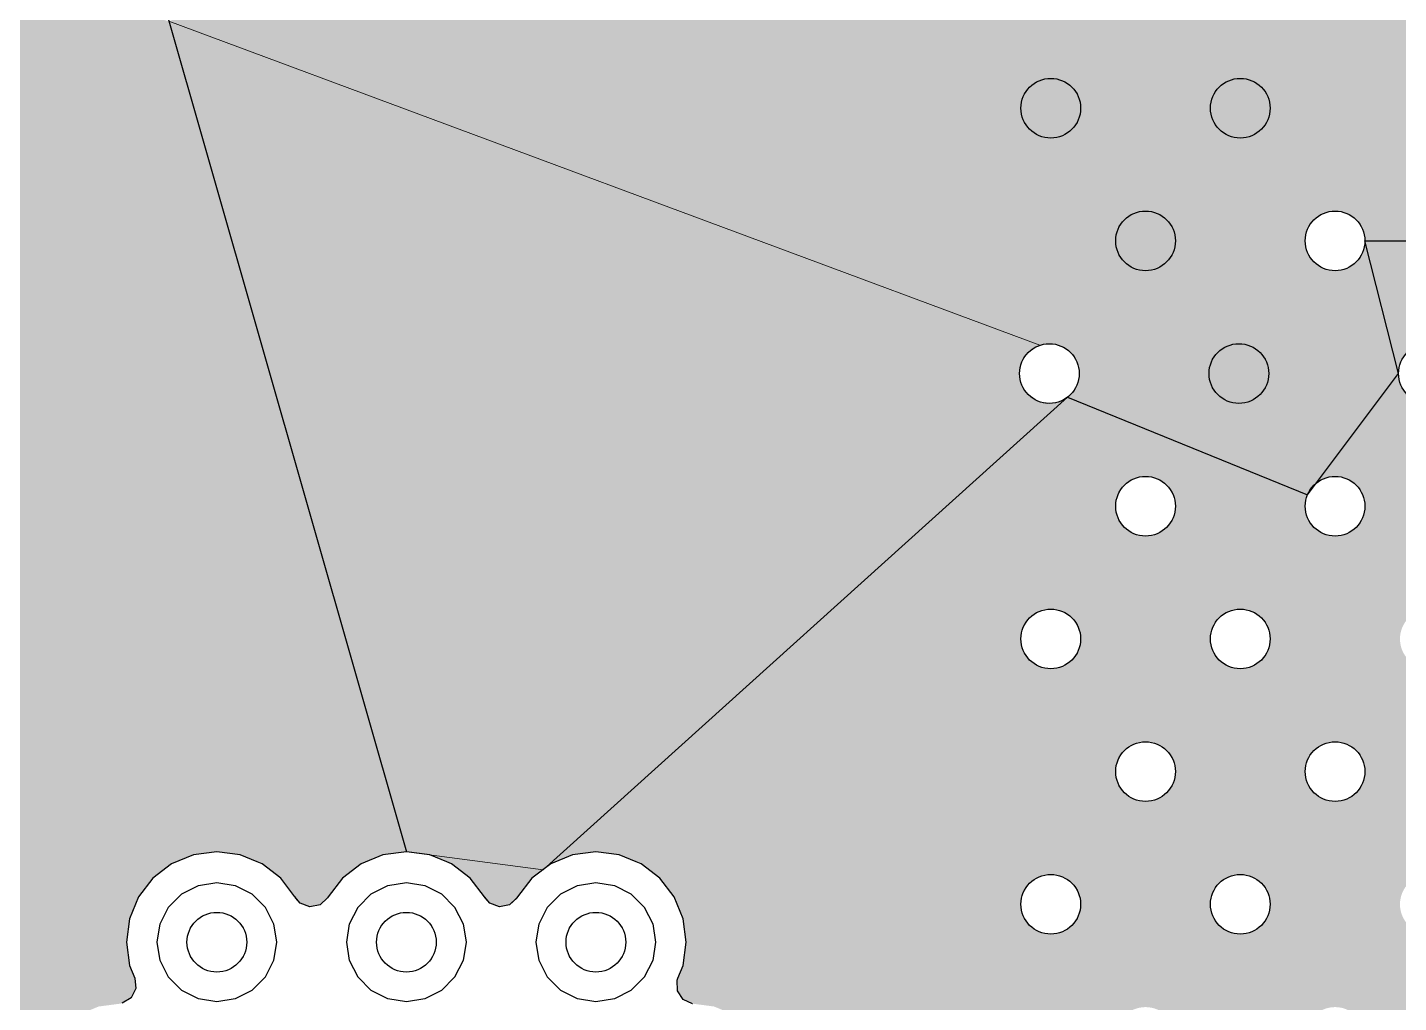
# Model space of a CAD drawing. Header units: millimetres. Extents: x -3894 to -3474, y -291 to 6.
# Drawn here: x -3724.11 to -3714.92, y -86.85 to -80.32 of the extents above; entities that cross this region are included whole.
import ezdxf

# ---------------------------------------------------------------- set-up
doc = ezdxf.new("R2010")
doc.units = ezdxf.units.MM
doc.layers.add('BLACK', color=7, linetype='Continuous')

msp = doc.modelspace()

# ---------------------------------------------------------------- hatches: boundary and pattern name
for points in [[(-3713.4709, -77.0018), (-3723.1597, -80.2787), (-3717.3246, -82.4503, -0.513303), (-3717.0605, -82.6398, -0.233167), (-3717.1388, -82.7985), (-3715.5314, -83.4533, -0.129297), (-3715.4703, -83.372), (-3714.9205, -82.6398), (-3715.1461, -81.7508, -1), (-3715.5461, -81.7508, -1), (-3715.1461, -81.7508), (-3714.2761, -81.7508, -1), (-3713.8761, -81.7508, -0.893821), (-3714.2711, -81.7952), (-3714.0985, -83.3301, -0.056066), (-3714.0538, -83.3301), (-3713.1296, -83.3301), (-3713.1296, -81.1762), (-3713.1301, -81.1659), (-3713.1553, -81.1007), (-3713.2037, -81.0376), (-3713.2642, -80.8916), (-3713.2848, -80.7348), (-3713.2642, -80.578), (-3713.2642, -80.578), (-3713.2037, -80.432), (-3713.1074, -80.3065), (-3712.982, -80.2103), (-3712.8359, -80.1498), (-3712.8359, -80.1498), (-3712.6791, -80.1291), (-3712.5224, -80.1498), (-3712.5224, -80.1498), (-3712.5224, -80.1498), (-3712.4493, -80.18), (-3711.371, -79.1017)], [(-3717.3246, -82.4503), (-3723.1597, -80.2787), (-3721.5691, -85.8441), (-3720.6534, -85.9647), (-3717.1388, -82.7985, -1.179303)], [(-3720.7274, -86.0215), (-3720.6534, -85.9647), (-3721.4124, -85.8648), (-3721.2982, -85.912), (-3721.2663, -85.9253), (-3721.1409, -86.0215), (-3721.0455, -86.1458), (-3721.0327, -86.1625), (-3721.0108, -86.1878), (-3720.9459, -86.2137), (-3720.8773, -86.2005), (-3720.8305, -86.1559)]]:
    msp.add_hatch(color=256).paths.add_polyline_path(points)
h = msp.add_hatch(color=256)
h.paths.add_polyline_path([(-3723.1597, -80.2787), (-3732.3169, -78.2421), (-3732.4423, -78.3383), (-3732.5884, -78.3988), (-3732.6672, -78.4092), (-3732.6774, -78.411), (-3732.7387, -78.4445), (-3734.1195, -79.8253), (-3734.2223, -79.8846), (-3734.2223, -79.8846), (-3734.2465, -79.8911), (-3732.0859, -88.435), (-3732.0129, -88.4048), (-3732.0129, -88.4048), (-3731.8561, -88.3841), (-3731.6994, -88.4048), (-3731.6994, -88.4048), (-3731.5852, -88.452), (-3731.5533, -88.4653), (-3731.4279, -88.5615), (-3731.3316, -88.687), (-3731.2711, -88.833), (-3731.2711, -88.833), (-3731.2513, -88.9834), (-3724.0695, -89.7032), (-3724.0798, -89.6248), (-3724.0592, -89.468), (-3724.0592, -89.468), (-3723.9987, -89.322), (-3723.9024, -89.1965), (-3723.777, -89.1003), (-3723.6309, -89.0398), (-3723.4874, -89.0209), (-3723.4729, -89.0181), (-3723.4128, -88.9824), (-3723.3816, -88.9199), (-3723.389, -88.8505), (-3723.4242, -88.7656), (-3723.4448, -88.6088), (-3723.4242, -88.452), (-3723.4242, -88.452), (-3723.3637, -88.306), (-3723.3334, -88.2665), (-3723.3282, -88.2592), (-3723.3078, -88.1924), (-3723.3266, -88.1252), (-3723.3789, -88.0788), (-3723.4479, -88.068), (-3723.4741, -88.0715), (-3723.6309, -88.0508), (-3723.777, -87.9903), (-3723.9024, -87.8941), (-3723.9987, -87.7686), (-3724.0592, -87.6226), (-3724.0592, -87.6226), (-3724.0798, -87.4658), (-3724.0592, -87.309), (-3724.0592, -87.309), (-3723.9987, -87.163), (-3723.9024, -87.0375), (-3723.777, -86.9413), (-3723.6309, -86.8808), (-3723.4874, -86.8619), (-3723.4729, -86.8591), (-3723.4128, -86.8234), (-3723.3816, -86.7609), (-3723.389, -86.6915), (-3723.4242, -86.6066), (-3723.4448, -86.4498), (-3723.4242, -86.293), (-3723.4242, -86.293), (-3723.3637, -86.147), (-3723.2674, -86.0215), (-3723.142, -85.9253), (-3722.9959, -85.8648), (-3722.9959, -85.8648), (-3722.8391, -85.8441), (-3722.6824, -85.8648), (-3722.6824, -85.8648), (-3722.5682, -85.912), (-3722.5363, -85.9253), (-3722.4109, -86.0215), (-3722.3155, -86.1458), (-3722.3027, -86.1625), (-3722.2808, -86.1878), (-3722.2159, -86.2137), (-3722.1473, -86.2005), (-3722.1005, -86.1559), (-3721.9974, -86.0215), (-3721.872, -85.9253), (-3721.7259, -85.8648), (-3721.7259, -85.8648), (-3721.5691, -85.8441)])
h.paths.add_polyline_path([(-3730.0051, -82.6398, -1), (-3730.4051, -82.6398, -1)], flags=16)
h.paths.add_polyline_path([(-3730.4051, -80.8618, -1), (-3730.0051, -80.8618, -1)], flags=16)
h.paths.add_polyline_path([(-3729.7701, -81.7508, -1), (-3729.3701, -81.7508, -1)], flags=16)
h.paths.add_polyline_path([(-3729.3701, -83.5288, -1), (-3729.7701, -83.5288, -1)], flags=16)
h.paths.add_polyline_path([(-3730.0051, -84.4178, -1), (-3730.4051, -84.4178, -1)], flags=16)
h.paths.add_polyline_path([(-3728.7351, -82.6398, -1), (-3729.1351, -82.6398, -1)], flags=16)
h.paths.add_polyline_path([(-3730.6101, -85.3028, -1), (-3731.0101, -85.3028, -1)], flags=16)
h.paths.add_polyline_path([(-3729.1351, -80.8618, -1), (-3728.7351, -80.8618, -1)], flags=16)
h.paths.add_polyline_path([(-3729.7701, -79.9728, -1), (-3729.3701, -79.9728, -1)], flags=16)
h.paths.add_polyline_path([(-3728.7351, -84.4178, -1), (-3729.1351, -84.4178, -1)], flags=16)
h.paths.add_polyline_path([(-3728.5001, -81.7508, -1), (-3728.1001, -81.7508, -1)], flags=16)
h.paths.add_polyline_path([(-3728.1001, -83.5288, -1), (-3728.5001, -83.5288, -1)], flags=16)
h.paths.add_polyline_path([(-3729.3701, -85.3068, -1), (-3729.7701, -85.3068, -1)], flags=16)
h.paths.add_polyline_path([(-3727.4651, -82.6398, -1), (-3727.8651, -82.6398, -1)], flags=16)
h.paths.add_polyline_path([(-3730.0101, -86.2028, -1), (-3730.4101, -86.2028, -1)], flags=16)
h.paths.add_polyline_path([(-3728.5001, -79.9728, -1), (-3728.1001, -79.9728, -1)], flags=16)
h.paths.add_polyline_path([(-3727.8651, -80.8618, -1), (-3727.4651, -80.8618, -1)], flags=16)
h.paths.add_polyline_path([(-3728.1001, -85.3068, -1), (-3728.5001, -85.3068, -1)], flags=16)
h.paths.add_polyline_path([(-3727.4651, -84.4178, -1), (-3727.8651, -84.4178, -1)], flags=16)
h.paths.add_polyline_path([(-3727.2301, -81.7508, -1), (-3726.8301, -81.7508, -1)], flags=16)
h.paths.add_polyline_path([(-3728.7351, -86.1958, -1), (-3729.1351, -86.1958, -1)], flags=16)
h.paths.add_polyline_path([(-3726.8301, -83.5288, -1), (-3727.2301, -83.5288, -1)], flags=16)
h.paths.add_polyline_path([(-3727.2301, -79.9728, -1), (-3726.8301, -79.9728, -1)], flags=16)
h.paths.add_polyline_path([(-3726.1951, -82.6398, -1), (-3726.5951, -82.6398, -1)], flags=16)
h.paths.add_polyline_path([(-3729.3701, -87.2118, -1), (-3729.7701, -87.2118, -1)], flags=16)
h.paths.add_polyline_path([(-3726.8301, -85.3068, -1), (-3727.2301, -85.3068, -1)], flags=16)
h.paths.add_polyline_path([(-3726.5951, -80.8618, -1), (-3726.1951, -80.8618, -1)], flags=16)
h.paths.add_polyline_path([(-3727.4651, -86.1958, -1), (-3727.8651, -86.1958, -1)], flags=16)
h.paths.add_polyline_path([(-3726.1951, -84.4178, -1), (-3726.5951, -84.4178, -1)], flags=16)
h.paths.add_polyline_path([(-3726.1951, -86.1958, -1), (-3726.5951, -86.1958, -1)], flags=16)
h.paths.add_polyline_path([(-3726.8301, -87.0848, -1), (-3727.2301, -87.0848, -1)], flags=16)
h.paths.add_polyline_path([(-3727.4651, -87.9738, -1), (-3727.8651, -87.9738, -1)], flags=16)
h.paths.add_polyline_path([(-3726.1951, -87.9738, -1), (-3726.5951, -87.9738, -1)], flags=16)
h = msp.add_hatch(color=256)
h.paths.add_polyline_path([(-3713.0396, -85.4564), (-3713.0989, -85.3537), (-3713.1094, -85.3147), (-3713.1296, -85.2742), (-3713.1296, -83.3301), (-3714.0538, -83.3301, -0.381773), (-3713.8761, -83.5288, -1), (-3714.2761, -83.5288, -0.381773), (-3714.0985, -83.3301), (-3714.2711, -81.7952, -0.056066), (-3714.2761, -81.7508), (-3715.1461, -81.7508), (-3714.9205, -82.6398, -1), (-3714.5205, -82.6398, -1), (-3714.9205, -82.6398), (-3715.4703, -83.372, -0.627083), (-3715.1461, -83.5288, -1), (-3715.5461, -83.5288, -0.097022), (-3715.5314, -83.4533), (-3717.1388, -82.7985), (-3720.6534, -85.9647), (-3720.602, -85.9253), (-3720.4559, -85.8648), (-3720.4559, -85.8648), (-3720.2991, -85.8441), (-3720.1424, -85.8648), (-3720.1424, -85.8648), (-3720.0282, -85.912), (-3719.9963, -85.9253), (-3719.8709, -86.0215), (-3719.7746, -86.147), (-3719.7141, -86.293), (-3719.6935, -86.4498), (-3719.7141, -86.6066), (-3719.7493, -86.6915), (-3719.7541, -86.7054), (-3719.7533, -86.7753), (-3719.7148, -86.8336), (-3719.6509, -86.8619), (-3719.5074, -86.8808), (-3719.5074, -86.8808), (-3719.3913, -86.9289), (-3719.3613, -86.9413), (-3719.2359, -87.0375), (-3719.1396, -87.163), (-3719.0791, -87.309), (-3719.0791, -87.309), (-3719.059, -87.4615), (-3719.0585, -87.4658), (-3719.0791, -87.6226), (-3719.1396, -87.7686), (-3719.2359, -87.8941), (-3719.3613, -87.9903), (-3719.5074, -88.0508), (-3719.6641, -88.0715), (-3719.6904, -88.068), (-3719.6992, -88.0672), (-3719.7673, -88.0829), (-3719.8161, -88.1328), (-3719.8301, -88.2013), (-3719.8049, -88.2665), (-3719.7746, -88.306), (-3719.7141, -88.452), (-3719.6935, -88.6088), (-3719.7141, -88.7656), (-3719.7493, -88.8505), (-3719.7541, -88.8644), (-3719.7533, -88.9343), (-3719.7148, -88.9926), (-3719.6509, -89.0209), (-3719.5074, -89.0398), (-3719.5074, -89.0398), (-3719.3913, -89.0879), (-3719.3613, -89.1003), (-3719.2359, -89.1965), (-3719.1396, -89.322), (-3719.0791, -89.468), (-3719.059, -89.6205), (-3719.0585, -89.6248), (-3719.0791, -89.7816), (-3708.4531, -90.0186), (-3708.5108, -89.9853)])
h.paths.add_polyline_path([(-3713.2411, -87.9738, -1), (-3713.6411, -87.9738, -1)], flags=16)
h.paths.add_polyline_path([(-3713.8761, -87.0848, -1), (-3714.2761, -87.0848, -1)], flags=16)
h.paths.add_polyline_path([(-3714.9111, -86.1958, -1), (-3714.5111, -86.1958, -1)], flags=16)
h.paths.add_polyline_path([(-3714.5111, -87.9738, -1), (-3714.9111, -87.9738, -1)], flags=16)
h.paths.add_polyline_path([(-3714.2761, -85.3068, -1), (-3713.8761, -85.3068, -1)], flags=16)
h.paths.add_polyline_path([(-3715.5461, -87.0848, -1), (-3715.1461, -87.0848, -1)], flags=16)
h.paths.add_polyline_path([(-3715.5461, -85.3068, -1), (-3715.1461, -85.3068, -1)], flags=16)
h.paths.add_polyline_path([(-3714.9111, -84.4178, -1), (-3714.5111, -84.4178, -1)], flags=16)
h.paths.add_polyline_path([(-3716.1811, -86.1958, -1), (-3715.7811, -86.1958, -1)], flags=16)
h.paths.add_polyline_path([(-3715.7811, -87.9738, -1), (-3716.1811, -87.9738, -1)], flags=16)
h.paths.add_polyline_path([(-3716.8161, -87.0848, -1), (-3716.4161, -87.0848, -1)], flags=16)
h.paths.add_polyline_path([(-3716.1811, -84.4178, -1), (-3715.7811, -84.4178, -1)], flags=16)
h.paths.add_polyline_path([(-3716.8161, -85.3068, -1), (-3716.4161, -85.3068, -1)], flags=16)
h.paths.add_polyline_path([(-3717.4511, -86.1958, -1), (-3717.0511, -86.1958, -1)], flags=16)
h.paths.add_polyline_path([(-3717.0511, -87.9738, -1), (-3717.4511, -87.9738, -1)], flags=16)
h.paths.add_polyline_path([(-3717.4511, -84.4178, -1), (-3717.0511, -84.4178, -1)], flags=16)
h.paths.add_polyline_path([(-3716.8161, -83.5288, -1), (-3716.4161, -83.5288, -1)], flags=16)

# ---------------------------------------------------------------- linework, layer by layer
for p, q in [((-3724.7502, -74.7133), (-3721.5691, -85.8441)), ((-3714.9205, -82.6398), (-3715.1461, -81.7508)), ((-3715.1461, -81.7508), (-3714.2761, -81.7508)), ((-3715.5314, -83.4533), (-3714.9205, -82.6398)), ((-3717.1388, -82.7985), (-3715.5314, -83.4533))]:
    msp.add_line(p, q)
at = {"color": 7, "lineweight": 0}
for p, q in [((-3717.3246, -82.4503), (-3723.1597, -80.2787)), ((-3723.1597, -80.2787), (-3721.5691, -85.8441)), ((-3720.6534, -85.9647), (-3717.1388, -82.7985)), ((-3723.142, -85.9253), (-3722.9959, -85.8648)), ((-3722.9959, -85.8648), (-3722.8391, -85.8441)), ((-3722.9959, -85.8648), (-3722.9959, -85.8648)), ((-3722.8391, -85.8441), (-3722.6824, -85.8648)), ((-3722.6824, -85.8648), (-3722.6824, -85.8648)), ((-3722.6824, -85.8648), (-3722.5682, -85.912)), ((-3721.872, -85.9253), (-3721.7259, -85.8648)), ((-3721.7259, -85.8648), (-3721.5691, -85.8441)), ((-3721.7259, -85.8648), (-3721.7259, -85.8648)), ((-3721.5691, -85.8441), (-3721.4124, -85.8648)), ((-3721.5691, -85.8441), (-3720.6534, -85.9647)), ((-3721.4124, -85.8648), (-3721.4124, -85.8648)), ((-3721.4124, -85.8648), (-3721.2982, -85.912)), ((-3720.602, -85.9253), (-3720.4559, -85.8648)), ((-3720.4559, -85.8648), (-3720.2991, -85.8441)), ((-3720.4559, -85.8648), (-3720.4559, -85.8648)), ((-3720.2991, -85.8441), (-3720.1424, -85.8648)), ((-3720.1424, -85.8648), (-3720.1424, -85.8648)), ((-3720.1424, -85.8648), (-3720.0282, -85.912)), ((-3723.2674, -86.0215), (-3723.142, -85.9253)), ((-3722.5682, -85.912), (-3722.5363, -85.9253)), ((-3722.5363, -85.9253), (-3722.4109, -86.0215)), ((-3721.9974, -86.0215), (-3721.872, -85.9253)), ((-3721.2982, -85.912), (-3721.2663, -85.9253)), ((-3721.2663, -85.9253), (-3721.1409, -86.0215)), ((-3720.7274, -86.0215), (-3720.602, -85.9253)), ((-3720.0282, -85.912), (-3719.9963, -85.9253)), ((-3719.9963, -85.9253), (-3719.8709, -86.0215)), ((-3723.3637, -86.147), (-3723.2674, -86.0215)), ((-3723.0743, -86.1262), (-3722.9628, -86.0694)), ((-3722.9628, -86.0694), (-3722.8391, -86.0498)), ((-3722.8391, -86.0498), (-3722.7155, -86.0694)), ((-3722.7155, -86.0694), (-3722.604, -86.1262)), ((-3722.4109, -86.0215), (-3722.3155, -86.1458)), ((-3722.1005, -86.1559), (-3721.9974, -86.0215)), ((-3721.8043, -86.1262), (-3721.6928, -86.0694)), ((-3721.6928, -86.0694), (-3721.5691, -86.0498)), ((-3721.5691, -86.0498), (-3721.4455, -86.0694)), ((-3721.4455, -86.0694), (-3721.334, -86.1262)), ((-3721.1409, -86.0215), (-3721.0455, -86.1458)), ((-3720.8305, -86.1559), (-3720.7274, -86.0215)), ((-3720.5343, -86.1262), (-3720.4228, -86.0694)), ((-3720.4228, -86.0694), (-3720.2991, -86.0498)), ((-3720.2991, -86.0498), (-3720.1755, -86.0694)), ((-3720.1755, -86.0694), (-3720.064, -86.1262)), ((-3719.8709, -86.0215), (-3719.7746, -86.147)), ((-3723.4242, -86.293), (-3723.3637, -86.147)), ((-3723.1628, -86.2147), (-3723.0743, -86.1262)), ((-3722.604, -86.1262), (-3722.5155, -86.2147)), ((-3722.3155, -86.1458), (-3722.3027, -86.1625)), ((-3722.3027, -86.1625), (-3722.2808, -86.1878)), ((-3722.1473, -86.2005), (-3722.1005, -86.1559)), ((-3721.8928, -86.2147), (-3721.8043, -86.1262)), ((-3721.334, -86.1262), (-3721.2455, -86.2147)), ((-3721.0455, -86.1458), (-3721.0327, -86.1625)), ((-3721.0327, -86.1625), (-3721.0108, -86.1878)), ((-3720.8773, -86.2005), (-3720.8305, -86.1559)), ((-3720.6228, -86.2147), (-3720.5343, -86.1262)), ((-3720.064, -86.1262), (-3719.9755, -86.2147)), ((-3719.7746, -86.147), (-3719.7141, -86.293)), ((-3723.2196, -86.3262), (-3723.1628, -86.2147)), ((-3722.5155, -86.2147), (-3722.4587, -86.3262)), ((-3722.2808, -86.1878), (-3722.2159, -86.2137)), ((-3722.2159, -86.2137), (-3722.1473, -86.2005)), ((-3721.9496, -86.3262), (-3721.8928, -86.2147)), ((-3721.2455, -86.2147), (-3721.1887, -86.3262)), ((-3721.0108, -86.1878), (-3720.9459, -86.2137)), ((-3720.9459, -86.2137), (-3720.8773, -86.2005)), ((-3720.6796, -86.3262), (-3720.6228, -86.2147)), ((-3719.9755, -86.2147), (-3719.9187, -86.3262)), ((-3723.4448, -86.4498), (-3723.4242, -86.293)), ((-3723.4242, -86.293), (-3723.4242, -86.293)), ((-3723.2391, -86.4498), (-3723.2196, -86.3262)), ((-3722.4587, -86.3262), (-3722.4391, -86.4498)), ((-3721.9691, -86.4498), (-3721.9496, -86.3262)), ((-3721.1887, -86.3262), (-3721.1691, -86.4498)), ((-3720.6991, -86.4498), (-3720.6796, -86.3262)), ((-3719.9187, -86.3262), (-3719.8991, -86.4498)), ((-3719.7141, -86.293), (-3719.6935, -86.4498)), ((-3723.4242, -86.6066), (-3723.4448, -86.4498)), ((-3723.2196, -86.5734), (-3723.2391, -86.4498)), ((-3722.4391, -86.4498), (-3722.4587, -86.5734)), ((-3721.9496, -86.5734), (-3721.9691, -86.4498)), ((-3721.1691, -86.4498), (-3721.1887, -86.5734)), ((-3720.6796, -86.5734), (-3720.6991, -86.4498)), ((-3719.8991, -86.4498), (-3719.9187, -86.5734)), ((-3719.6935, -86.4498), (-3719.7141, -86.6066)), ((-3723.389, -86.6915), (-3723.4242, -86.6066)), ((-3723.1628, -86.6849), (-3723.2196, -86.5734)), ((-3722.4587, -86.5734), (-3722.5155, -86.6849)), ((-3721.8928, -86.6849), (-3721.9496, -86.5734)), ((-3721.1887, -86.5734), (-3721.2455, -86.6849)), ((-3720.6228, -86.6849), (-3720.6796, -86.5734)), ((-3719.9187, -86.5734), (-3719.9755, -86.6849)), ((-3719.7141, -86.6066), (-3719.7493, -86.6915)), ((-3723.3816, -86.7609), (-3723.389, -86.6915)), ((-3723.0743, -86.7734), (-3723.1628, -86.6849)), ((-3722.5155, -86.6849), (-3722.604, -86.7734)), ((-3721.8043, -86.7734), (-3721.8928, -86.6849)), ((-3721.2455, -86.6849), (-3721.334, -86.7734)), ((-3720.5343, -86.7734), (-3720.6228, -86.6849)), ((-3719.9755, -86.6849), (-3720.064, -86.7734)), ((-3719.7493, -86.6915), (-3719.7541, -86.7054)), ((-3719.7541, -86.7054), (-3719.7533, -86.7753)), ((-3723.4729, -86.8591), (-3723.4128, -86.8234)), ((-3723.4128, -86.8234), (-3723.3816, -86.7609)), ((-3722.9628, -86.8302), (-3723.0743, -86.7734)), ((-3722.604, -86.7734), (-3722.7155, -86.8302)), ((-3721.6928, -86.8302), (-3721.8043, -86.7734)), ((-3721.334, -86.7734), (-3721.4455, -86.8302)), ((-3720.4228, -86.8302), (-3720.5343, -86.7734)), ((-3720.064, -86.7734), (-3720.1755, -86.8302)), ((-3719.7533, -86.7753), (-3719.7148, -86.8336)), ((-3722.8391, -86.8498), (-3722.9628, -86.8302)), ((-3722.7155, -86.8302), (-3722.8391, -86.8498)), ((-3721.5691, -86.8498), (-3721.6928, -86.8302)), ((-3721.4455, -86.8302), (-3721.5691, -86.8498)), ((-3720.2991, -86.8498), (-3720.4228, -86.8302)), ((-3720.1755, -86.8302), (-3720.2991, -86.8498)), ((-3719.7148, -86.8336), (-3719.6509, -86.8619))]:
    msp.add_line(p, q, dxfattribs=at)
for centre, radius, start, end in [((-3722.3596, -86.2771), 33.5, 360, 180), ((-3717.2511, -80.8618), 0.2, 0, 180), ((-3715.9811, -80.8618), 0.2, 0, 180), ((-3717.2511, -80.8618), 0.2, 180, 0), ((-3715.9811, -80.8618), 0.2, 180, 0), ((-3716.6161, -81.7508), 0.2, 0, 180), ((-3715.3461, -81.7508), 0.2, 0, 180), ((-3716.6161, -81.7508), 0.2, 180, 0), ((-3715.3461, -81.7508), 0.2, 180, 0), ((-3717.2605, -82.6398), 0.2, 0, 180), ((-3717.2605, -82.6398), 0.2, 108.68624, 307.49999), ((-3715.9905, -82.6398), 0.2, 0, 180), ((-3714.7205, -82.6398), 0.2, 0, 180), ((-3717.2605, -82.6398), 0.2, 180, 0), ((-3715.9905, -82.6398), 0.2, 180, 0), ((-3714.7205, -82.6398), 0.2, 180, 0), ((-3716.6161, -83.5288), 0.2, 0, 180), ((-3715.3461, -83.5288), 0.2, 0, 180), ((-3716.6161, -83.5288), 0.2, 180, 0), ((-3715.3461, -83.5288), 0.2, 180, 0), ((-3717.2511, -84.4178), 0.2, 0, 180), ((-3715.9811, -84.4178), 0.2, 0, 180), ((-3717.2511, -84.4178), 0.2, 180, 0), ((-3715.9811, -84.4178), 0.2, 180, 0), ((-3716.6161, -85.3068), 0.2, 0, 180), ((-3715.3461, -85.3068), 0.2, 0, 180), ((-3716.6161, -85.3068), 0.2, 180, 0), ((-3715.3461, -85.3068), 0.2, 180, 0), ((-3717.2511, -86.1958), 0.2, 0, 180), ((-3715.9811, -86.1958), 0.2, 0, 180), ((-3722.8391, -86.4498), 0.2, 0, 180), ((-3721.5691, -86.4498), 0.2, 0, 180), ((-3720.2991, -86.4498), 0.2, 0, 180), ((-3717.2511, -86.1958), 0.2, 180, 0), ((-3715.9811, -86.1958), 0.2, 180, 0), ((-3722.8391, -86.4498), 0.2, 180, 0), ((-3721.5691, -86.4498), 0.2, 180, 0), ((-3720.2991, -86.4498), 0.2, 180, 0)]:
    msp.add_arc(centre, radius, start, end, dxfattribs=at)
at = {"layer": 'BLACK', "linetype": 'Continuous'}
for p, q in [((-3722.9959, -85.8648), (-3723.142, -85.9253)), ((-3722.8391, -85.8441), (-3722.9959, -85.8648)), ((-3722.9959, -85.8648), (-3722.9959, -85.8648)), ((-3722.6824, -85.8648), (-3722.8391, -85.8441)), ((-3722.8391, -85.8441), (-3722.8391, -85.8441)), ((-3722.5682, -85.912), (-3722.6824, -85.8648)), ((-3722.6824, -85.8648), (-3722.6824, -85.8648)), ((-3721.7259, -85.8648), (-3721.872, -85.9253)), ((-3721.5691, -85.8441), (-3721.7259, -85.8648)), ((-3721.7259, -85.8648), (-3721.7259, -85.8648)), ((-3721.4124, -85.8648), (-3721.5691, -85.8441)), ((-3721.5691, -85.8441), (-3721.5691, -85.8441)), ((-3721.2982, -85.912), (-3721.4124, -85.8648)), ((-3721.4124, -85.8648), (-3721.4124, -85.8648)), ((-3720.4559, -85.8648), (-3720.602, -85.9253)), ((-3720.2991, -85.8441), (-3720.4559, -85.8648)), ((-3720.4559, -85.8648), (-3720.4559, -85.8648)), ((-3720.1424, -85.8648), (-3720.2991, -85.8441)), ((-3720.2991, -85.8441), (-3720.2991, -85.8441)), ((-3720.0282, -85.912), (-3720.1424, -85.8648)), ((-3720.1424, -85.8648), (-3720.1424, -85.8648)), ((-3723.142, -85.9253), (-3723.2674, -86.0215)), ((-3722.5363, -85.9253), (-3722.5682, -85.912)), ((-3722.4109, -86.0215), (-3722.5363, -85.9253)), ((-3721.872, -85.9253), (-3721.9974, -86.0215)), ((-3721.2663, -85.9253), (-3721.2982, -85.912)), ((-3721.1409, -86.0215), (-3721.2663, -85.9253)), ((-3720.602, -85.9253), (-3720.7274, -86.0215)), ((-3719.9963, -85.9253), (-3720.0282, -85.912)), ((-3719.8709, -86.0215), (-3719.9963, -85.9253)), ((-3723.2674, -86.0215), (-3723.3637, -86.147)), ((-3723.0743, -86.1262), (-3722.9628, -86.0694)), ((-3722.9628, -86.0694), (-3722.8391, -86.0498)), ((-3722.8391, -86.0498), (-3722.7155, -86.0694)), ((-3722.7155, -86.0694), (-3722.604, -86.1262)), ((-3722.3155, -86.1458), (-3722.4109, -86.0215)), ((-3721.9974, -86.0215), (-3722.0937, -86.147)), ((-3721.8043, -86.1262), (-3721.6928, -86.0694)), ((-3721.6928, -86.0694), (-3721.5691, -86.0498)), ((-3721.5691, -86.0498), (-3721.4455, -86.0694)), ((-3721.4455, -86.0694), (-3721.334, -86.1262)), ((-3721.0455, -86.1458), (-3721.1409, -86.0215)), ((-3720.7274, -86.0215), (-3720.8237, -86.147)), ((-3720.5343, -86.1262), (-3720.4228, -86.0694)), ((-3720.4228, -86.0694), (-3720.2991, -86.0498)), ((-3720.2991, -86.0498), (-3720.1755, -86.0694)), ((-3720.1755, -86.0694), (-3720.064, -86.1262)), ((-3719.7746, -86.147), (-3719.8709, -86.0215)), ((-3723.3637, -86.147), (-3723.4242, -86.293)), ((-3723.1628, -86.2147), (-3723.0743, -86.1262)), ((-3722.604, -86.1262), (-3722.5155, -86.2147)), ((-3722.3146, -86.147), (-3722.3155, -86.1458)), ((-3722.3115, -86.1523), (-3722.3146, -86.147)), ((-3722.2808, -86.1878), (-3722.3115, -86.1523)), ((-3722.0968, -86.1523), (-3722.1473, -86.2005)), ((-3722.0937, -86.147), (-3722.0968, -86.1523)), ((-3721.8928, -86.2147), (-3721.8043, -86.1262)), ((-3721.334, -86.1262), (-3721.2455, -86.2147)), ((-3721.0446, -86.147), (-3721.0455, -86.1458)), ((-3721.0415, -86.1523), (-3721.0446, -86.147)), ((-3721.0108, -86.1878), (-3721.0415, -86.1523)), ((-3720.8268, -86.1523), (-3720.8773, -86.2005)), ((-3720.8237, -86.147), (-3720.8268, -86.1523)), ((-3720.6228, -86.2147), (-3720.5343, -86.1262)), ((-3720.064, -86.1262), (-3719.9755, -86.2147)), ((-3719.7141, -86.293), (-3719.7746, -86.147)), ((-3723.2196, -86.3262), (-3723.1628, -86.2147)), ((-3722.5155, -86.2147), (-3722.4587, -86.3262)), ((-3722.2159, -86.2137), (-3722.2808, -86.1878)), ((-3722.1473, -86.2005), (-3722.2159, -86.2137)), ((-3721.9496, -86.3262), (-3721.8928, -86.2147)), ((-3721.2455, -86.2147), (-3721.1887, -86.3262)), ((-3720.9459, -86.2137), (-3721.0108, -86.1878)), ((-3720.8773, -86.2005), (-3720.9459, -86.2137)), ((-3720.6796, -86.3262), (-3720.6228, -86.2147)), ((-3719.9755, -86.2147), (-3719.9187, -86.3262)), ((-3723.4242, -86.293), (-3723.4448, -86.4498)), ((-3723.4242, -86.293), (-3723.4242, -86.293)), ((-3723.2391, -86.4498), (-3723.2196, -86.3262)), ((-3722.4587, -86.3262), (-3722.4391, -86.4498)), ((-3721.9691, -86.4498), (-3721.9496, -86.3262)), ((-3721.1887, -86.3262), (-3721.1691, -86.4498)), ((-3720.6991, -86.4498), (-3720.6796, -86.3262)), ((-3719.9187, -86.3262), (-3719.8991, -86.4498)), ((-3719.6935, -86.4498), (-3719.7141, -86.293)), ((-3723.4448, -86.4498), (-3723.4448, -86.4498)), ((-3723.4448, -86.4498), (-3723.4242, -86.6066)), ((-3723.2196, -86.5734), (-3723.2391, -86.4498)), ((-3722.4391, -86.4498), (-3722.4587, -86.5734)), ((-3721.9496, -86.5734), (-3721.9691, -86.4498)), ((-3721.1691, -86.4498), (-3721.1887, -86.5734)), ((-3720.6796, -86.5734), (-3720.6991, -86.4498)), ((-3719.8991, -86.4498), (-3719.9187, -86.5734)), ((-3719.7141, -86.6066), (-3719.6935, -86.4498)), ((-3723.4242, -86.6066), (-3723.4242, -86.6066)), ((-3723.4242, -86.6066), (-3723.389, -86.6915)), ((-3723.1628, -86.6849), (-3723.2196, -86.5734)), ((-3722.4587, -86.5734), (-3722.5155, -86.6849)), ((-3721.8928, -86.6849), (-3721.9496, -86.5734)), ((-3721.1887, -86.5734), (-3721.2455, -86.6849)), ((-3720.6228, -86.6849), (-3720.6796, -86.5734)), ((-3719.9187, -86.5734), (-3719.9755, -86.6849)), ((-3719.7493, -86.6915), (-3719.7141, -86.6066)), ((-3723.389, -86.6915), (-3723.3816, -86.7609)), ((-3723.0743, -86.7734), (-3723.1628, -86.6849)), ((-3722.5155, -86.6849), (-3722.604, -86.7734)), ((-3721.8043, -86.7734), (-3721.8928, -86.6849)), ((-3721.2455, -86.6849), (-3721.334, -86.7734)), ((-3720.5343, -86.7734), (-3720.6228, -86.6849)), ((-3719.9755, -86.6849), (-3720.064, -86.7734)), ((-3719.7541, -86.7054), (-3719.7493, -86.6915)), ((-3719.7533, -86.7753), (-3719.7541, -86.7054)), ((-3723.4128, -86.8234), (-3723.4729, -86.8591)), ((-3723.3816, -86.7609), (-3723.4128, -86.8234)), ((-3722.9628, -86.8302), (-3723.0743, -86.7734)), ((-3722.604, -86.7734), (-3722.7155, -86.8302)), ((-3721.6928, -86.8302), (-3721.8043, -86.7734)), ((-3721.334, -86.7734), (-3721.4455, -86.8302)), ((-3720.4228, -86.8302), (-3720.5343, -86.7734)), ((-3720.064, -86.7734), (-3720.1755, -86.8302)), ((-3719.7148, -86.8336), (-3719.7533, -86.7753)), ((-3722.8391, -86.8498), (-3722.9628, -86.8302)), ((-3722.7155, -86.8302), (-3722.8391, -86.8498)), ((-3721.5691, -86.8498), (-3721.6928, -86.8302)), ((-3721.4455, -86.8302), (-3721.5691, -86.8498)), ((-3720.2991, -86.8498), (-3720.4228, -86.8302)), ((-3720.1755, -86.8302), (-3720.2991, -86.8498)), ((-3719.6509, -86.8619), (-3719.7148, -86.8336))]:
    msp.add_line(p, q, dxfattribs=at)
at = {"layer": 'BLACK'}
for centre in [(-3717.2511, -80.8618), (-3715.9811, -80.8618), (-3716.6161, -81.7508), (-3715.3461, -81.7508), (-3717.2605, -82.6398), (-3715.9905, -82.6398), (-3714.7205, -82.6398), (-3716.6161, -83.5288), (-3715.3461, -83.5288), (-3717.2511, -84.4178), (-3715.9811, -84.4178), (-3716.6161, -85.3068), (-3715.3461, -85.3068), (-3717.2511, -86.1958), (-3715.9811, -86.1958), (-3722.8391, -86.4498), (-3721.5691, -86.4498), (-3720.2991, -86.4498)]:
    msp.add_circle(centre, 0.2, dxfattribs=at)
msp.add_arc((-3722.3596, -86.2771), 33.5, 0, 180, dxfattribs=at)

doc.saveas('drawing.dxf')
